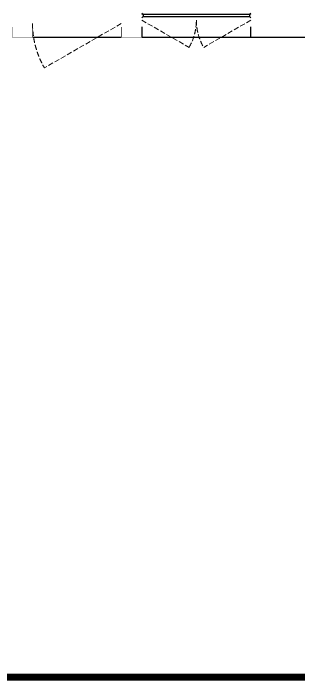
# Model space of a CAD drawing. Extents: x 3774419 to 4775970, y -926964 to 2266.
# Drawn here: x 3827087 to 3831270, y -866614 to -856833 of the extents above; entities that cross this region are included whole.
import ezdxf

# ---------------------------------------------------------------- set-up
doc = ezdxf.new("R2010")
doc.units = 0
doc.header["$LTSCALE"] = 1000
doc.header["$MEASUREMENT"] = 0
doc.linetypes.add('DASH', pattern=[0.35, 0.25, -0.1])
doc.layers.get('0').update_dxf_attribs({"linetype": 'CONTINUOUS'})
for name, color, linetype in [('!!电气', 1, 'CONTINUOUS'), ('3-栏杆1', 252, 'CONTINUOUS'), ('看线', 185, 'CONTINUOUS')]:
    doc.layers.add(name, color=color, linetype=linetype)
doc.layers.add('WINDOW', color=146, linetype='CONTINUOUS', lineweight=20)
doc.layers.add('图框', color=147, linetype='CONTINUOUS', lineweight=20)

# ---------------------------------------------------------------- blocks, each defined once
blk = doc.blocks.new('ASDFSD')
at = {"layer": '3-栏杆1', "color": 5}
for p, q in [((681762.6, 334937.5), (681742.3, 334955.3)), ((681742.3, 334955.3), (681762.6, 334937.5)), ((681742.3, 334888.4), (681762.6, 334908.3)), ((683322.1, 334937.5), (681762.6, 334937.5)), ((681762.6, 334937.5), (681762.6, 334908.3)), ((681762.6, 334908.2), (683322.1, 334908.2)), ((683322.1, 334937.5), (683342.3, 334955.3)), ((683342.3, 334955.3), (683322.1, 334937.5)), ((683322.1, 334937.5), (683322.1, 334908.3)), ((683322.1, 334908.3), (683342.3, 334888.4)), ((683342.3, 334888.4), (683322.1, 334908.3))]:
    blk.add_line(p, q, dxfattribs=at)
blk = doc.blocks.new('A$C1C403CBE')
at = {"color": 252, "const_width": 8}
for points in [[(8350, -100), (8350, -250), (8650, -250), (8650, -100)], [(9950, -100), (9950, -250), (10250, -250), (10250, -100)]]:
    blk.add_lwpolyline(points, dxfattribs=at)
at = {"layer": 'WINDOW', "color": 252, "linetype": 'DASH', "ltscale": 0.3}
for points in [[(9948.1, -50), (8822.2, -700, -0.131652), (8648.1, -50)], [(10250, 0), (10942.8, -400, 0.131652), (11050, 0)], [(11850, 0), (11157.2, -400, -0.131652), (11050, 0)]]:
    blk.add_lwpolyline(points, format="xyb", dxfattribs=at)
at = {"layer": '看线', "color": 252, "ltscale": 0.5}
for points in [[(10250, -100), (10250, -250), (11850, -250), (11850, -100)], [(8650, -250), (9950, -250)], [(10250, -250), (14750, -250)]]:
    blk.add_lwpolyline(points, dxfattribs=at)
at = {"color": 252}
blk.add_blockref('ASDFSD', (-671492.3, -334855.3), dxfattribs=at)

msp = doc.modelspace()

# ---------------------------------------------------------------- linework, layer by layer
at = {"layer": '图框', "const_width": 100}
msp.add_lwpolyline([(3887517.5, -866563.9), (3887517.5, -809163.9), (3806917.5, -809163.9), (3806917.5, -866563.9)], close=True, dxfattribs=at)

# ---------------------------------------------------------------- block references
at = {"layer": '!!电气'}
msp.add_blockref('A$C1C403CBE', (3818720, -856933.2), dxfattribs=at)

doc.saveas('drawing.dxf')
